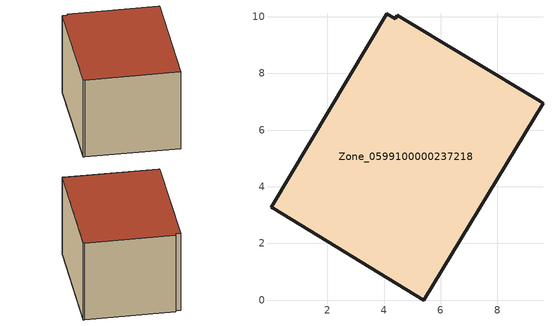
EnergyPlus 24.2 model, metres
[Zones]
Zone_0599100000237218
 floor ground (C_G): 9.51,7.01 9.61,6.95 5.4,0 0.08,3.24 0.01,3.28 4.1,10.1 4.39,9.94 4.47,10.06 z0
 wall outside (C_F): 4.1,10.1 0.01,3.28 0.08,3.24 5.4,0 9.61,6.95 9.51,7.01 4.47,10.06 4.39,9.94 4.1,10.1 z0:5.77
 roof outside (C_R): 9.61,6.95 9.51,7.01 4.47,10.06 4.39,9.94 4.1,10.1 0.01,3.28 0.08,3.24 5.4,0 z5.77
[BUILDING]
Pand.0599100000237218: North Axis=0; Terrain=City; Loads Convergence Tolerance Value=0.04; Temperature Convergence Tolerance Value=0.4; Solar Distribution=FullExterior; Maximum Number of Warmup Days=25; Minimum Number of Warmup Days=1
[Site:Location]
Rotterdam.The.Hague.AP_ZH_NLD Design_Conditions: Latitude=51.96; Longitude=4.45; Time Zone=1; Elevation=-4.5
[SITE:GROUNDTEMPERATURE:BUILDINGSURFACE]
18, 18, 18, 18, 18, 18, 18, 18, 18, 18, 18, 18
[MATERIAL] Thermal Absorptance=0.9; Solar Absorptance=0.7; Visible Absorptance=0.7
Name | Roughness | Thickness | Conductivity | Density | Specific Heat
G.TC.1946-1964 | MediumSmooth | 0.15 | 1 | 540 | 1210
F.TC.1946-1964 | Rough | 0.3 | 0.857143 | 1920 | 840
R.TC.1946-1964 | MediumRough | 0.2 | 0.235294 | 1500 | 1000
[CONSTRUCTION]
C_G: G.TC.1946-1964
C_F: F.TC.1946-1964
C_R: R.TC.1946-1964
[ZONE]
Zone_0599100000237218: Type=1; Multiplier=1; Ceiling Height=Autocalculate; Volume=Autocalculate; Floor Area=autocalculate; Part of Total Floor Area=Yes
[ZONEINFILTRATION:DESIGNFLOWRATE]
Infil_Zone_0599100000237218: Zone or ZoneList or Space or SpaceList=Zone_0599100000237218; Schedule=AlwaysOn; Design Flow Rate Calculation Method=Flow/Area; Flow Rate per Floor Area=0.003; Constant Term Coefficient=1; Temperature Term Coefficient=0; Velocity Term Coefficient=0; Velocity Squared Term Coefficient=0
[HVACTEMPLATE:ZONE:IDEALLOADSAIRSYSTEM]
Zone_0599100000237218: Maximum Heating Supply Air Temperature=50; Minimum Cooling Supply Air Temperature=13; Maximum Heating Supply Air Humidity Ratio=0.0156; Minimum Cooling Supply Air Humidity Ratio=0.0077; Heating Limit=NoLimit; Cooling Limit=NoLimit; Dehumidification Control Type=ConstantSensibleHeatRatio; Cooling Sensible Heat Ratio=0.7; Dehumidification Setpoint=60; Humidification Control Type=None; Humidification Setpoint=30; Outdoor Air Method=None; Outdoor Air Flow Rate per Person=0.00944; Outdoor Air Flow Rate per Zone Floor Area=0; Outdoor Air Flow Rate per Zone=0; Demand Controlled Ventilation Type=None; Outdoor Air Economizer Type=NoEconomizer; Heat Recovery Type=None; Sensible Heat Recovery Effectiveness=0.7; Latent Heat Recovery Effectiveness=0.65
[ZONECONTROL:THERMOSTAT]
ThermostatControl_Zone_0599100000237218: Zone or ZoneList=Zone_0599100000237218; Control Type Schedule=DualSetpointControlType; Control 1=Thermostat_Zone_0599100000237218; Temperature Difference Between Cutout And Setpoint=0
[THERMOSTATSETPOINT:DUALSETPOINT]
Thermostat_Zone_0599100000237218: Heating Setpoint Temperature Schedule=HeatingSetpoint_Zone_0599100000237218; Cooling Setpoint Temperature Schedule=CoolingSetpoint_Zone_0599100000237218
[SCHEDULE:COMPACT]
HeatingSetpoint_Zone_0599100000237218: Through: 12/31, For: AllDays, Until: 24:00, 21
CoolingSetpoint_Zone_0599100000237218: Through: 12/31, For: AllDays, Until: 24:00, 24
DualSetpointControlType: Through: 12/31, For: AllDays, Until: 24:00, 4
AlwaysOn: Through: 12/31, For: AllDays, Until: 24:00, 1
